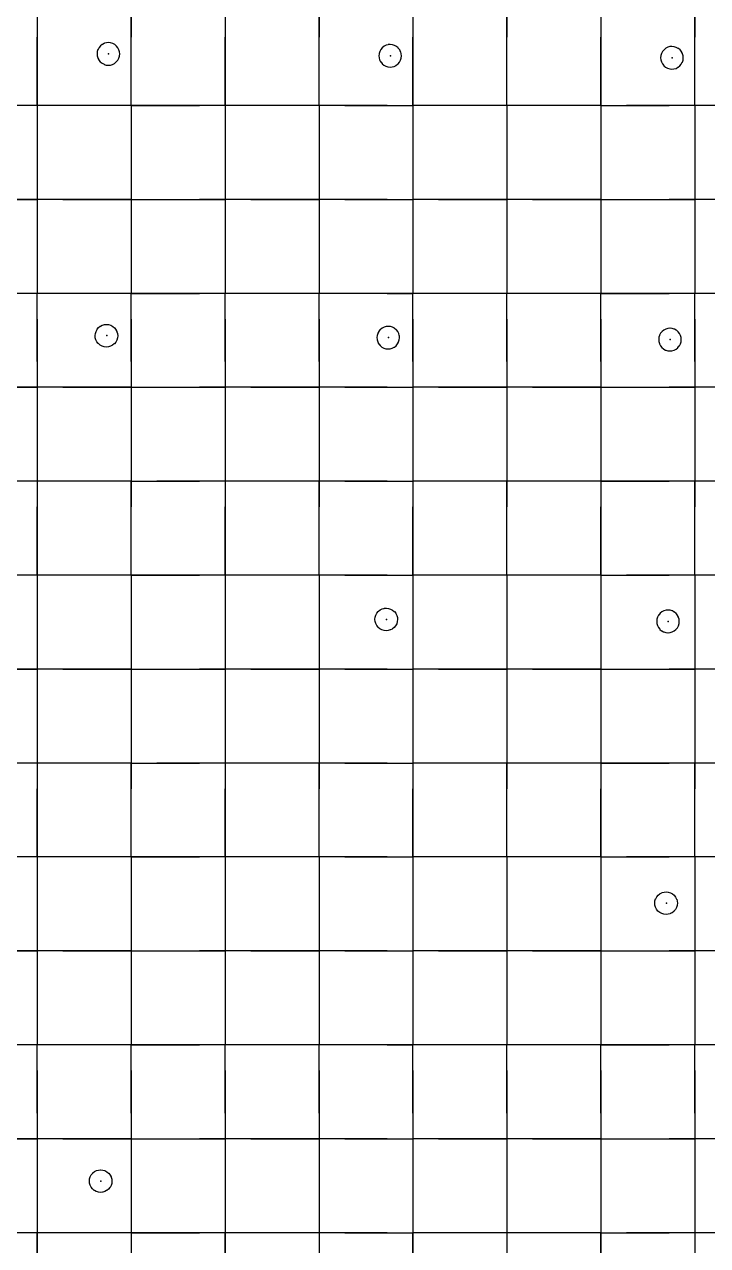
# Model space of a CAD drawing. Header units: metres. Extents: x 0 to 438, y -24 to 612.
# Drawn here: x 61.8 to 127.2, y 295.8 to 412.8 of the extents above; entities that cross this region are included whole.
import ezdxf

# ---------------------------------------------------------------- set-up
doc = ezdxf.new("R2010")
doc.units = ezdxf.units.M
doc.layers.add('LAYER_01_CUT', color=7, linetype='Continuous')
doc.layers.add('LAYER_04_GRID', color=7, linetype='Continuous')

msp = doc.modelspace()

# ---------------------------------------------------------------- linework, layer by layer
at = {"layer": 'LAYER_01_CUT'}
for points in [[(65.46, 414), (63, 414), (63, 407.46), (63, 405), (63, 398.46)], [(63, 414), (63, 411.54)], [(72, 407.46), (72, 414), (72, 411.54)], [(83.46, 414), (81, 414), (81, 407.46), (81, 405), (81, 398.46)], [(81, 414), (81, 411.54)], [(90, 407.46), (90, 414), (90, 411.54)], [(101.46, 414), (99, 414), (99, 407.46), (99, 405), (99, 398.46)], [(99, 414), (99, 411.54)], [(108, 407.46), (108, 414), (108, 411.54)], [(119.46, 414), (117, 414), (117, 407.46), (117, 405), (117, 398.46)], [(117, 414), (117, 411.54)], [(126, 407.46), (126, 414), (126, 411.54)], [(63, 405), (63, 411.54)], [(69.82, 408.86), (70, 408.88), (70.01, 408.88), (70.2, 408.93), (70.21, 408.94), (70.4, 409.03), (70.4, 409.03), (70.57, 409.17), (70.57, 409.17), (70.71, 409.33), (70.72, 409.34), (70.82, 409.53), (70.82, 409.53), (70.88, 409.73), (70.88, 409.74), (70.9, 409.94), (70.9, 409.94), (70.88, 410.13), (70.88, 410.14), (70.83, 410.33), (70.82, 410.34), (70.73, 410.52), (70.73, 410.53), (70.6, 410.7), (70.59, 410.7), (70.43, 410.84), (70.42, 410.84), (70.23, 410.94), (70.23, 410.95), (70.03, 411.01), (70.02, 411.01), (69.82, 411.03), (69.82, 411.03), (69.63, 411.01), (69.62, 411.01), (69.43, 410.96), (69.42, 410.95), (69.24, 410.86), (69.23, 410.85), (69.06, 410.72), (69.06, 410.72), (68.92, 410.56), (68.92, 410.55), (68.82, 410.36), (68.81, 410.36), (68.75, 410.16), (68.75, 410.15), (68.73, 409.95), (68.73, 409.94), (68.75, 409.76), (68.75, 409.75), (68.8, 409.56), (68.81, 409.55), (68.9, 409.37), (68.91, 409.36), (69.04, 409.19), (69.04, 409.19), (69.21, 409.05), (69.21, 409.05), (69.4, 408.95), (69.41, 408.94), (69.6, 408.88), (69.61, 408.88), (69.81, 408.86), (69.82, 408.86)], [(72, 405), (72, 411.54)], [(81, 405), (81, 411.54)], [(90, 405), (90, 411.54)], [(95.9, 409.18), (95.91, 409.17), (96.04, 409.01), (96.04, 409), (96.2, 408.86), (96.21, 408.86), (96.4, 408.76), (96.41, 408.76), (96.6, 408.7), (96.61, 408.7), (96.81, 408.67), (96.82, 408.68), (97, 408.69), (97.01, 408.69), (97.2, 408.75), (97.21, 408.75), (97.4, 408.84), (97.4, 408.85), (97.57, 408.98), (97.57, 408.99), (97.71, 409.15), (97.71, 409.16), (97.81, 409.34), (97.82, 409.35), (97.88, 409.54), (97.88, 409.55), (97.9, 409.75), (97.9, 409.76), (97.88, 409.95), (97.88, 409.95), (97.83, 410.15), (97.82, 410.15), (97.73, 410.34), (97.73, 410.34), (97.59, 410.51), (97.59, 410.52), (97.43, 410.65), (97.42, 410.66), (97.23, 410.76), (97.23, 410.76), (97.03, 410.82), (97.02, 410.82), (96.82, 410.84), (96.82, 410.84), (96.63, 410.83), (96.62, 410.82), (96.43, 410.77), (96.42, 410.77), (96.24, 410.67), (96.23, 410.67), (96.06, 410.54), (96.06, 410.53), (95.92, 410.37), (95.92, 410.36), (95.82, 410.18), (95.81, 410.17), (95.75, 409.97), (95.75, 409.96), (95.73, 409.77), (95.73, 409.76), (95.75, 409.57), (95.75, 409.56), (95.8, 409.37), (95.81, 409.36), (95.9, 409.18)], [(99, 405), (99, 411.54)], [(108, 405), (108, 411.54)], [(117, 405), (117, 411.54)], [(126, 405), (126, 411.54)], [(124.88, 409.36), (124.88, 409.37), (124.9, 409.56), (124.9, 409.57), (124.88, 409.76), (124.88, 409.77), (124.83, 409.96), (124.82, 409.97), (124.73, 410.15), (124.72, 410.16), (124.59, 410.32), (124.59, 410.33), (124.43, 410.47), (124.42, 410.47), (124.23, 410.57), (124.23, 410.57), (124.03, 410.63), (124.02, 410.63), (123.82, 410.66), (123.81, 410.65), (123.63, 410.64), (123.62, 410.64), (123.43, 410.58), (123.42, 410.58), (123.24, 410.49), (123.23, 410.48), (123.06, 410.35), (123.06, 410.34), (122.92, 410.18), (122.92, 410.17), (122.82, 409.99), (122.81, 409.98), (122.75, 409.79), (122.75, 409.78), (122.73, 409.58), (122.73, 409.57), (122.75, 409.38), (122.75, 409.38), (122.8, 409.18), (122.81, 409.18), (122.9, 408.99), (122.9, 408.99), (123.04, 408.82), (123.04, 408.81), (123.2, 408.68), (123.21, 408.67), (123.4, 408.57), (123.4, 408.57), (123.6, 408.51), (123.61, 408.51), (123.81, 408.49), (123.82, 408.49), (124, 408.5), (124.01, 408.51), (124.2, 408.56), (124.21, 408.56), (124.39, 408.66), (124.4, 408.66), (124.57, 408.79), (124.57, 408.8), (124.71, 408.96), (124.71, 408.97), (124.81, 409.15), (124.82, 409.16), (124.88, 409.36)], [(72, 405), (72, 407.46)], [(90, 405), (90, 407.46)], [(108, 405), (108, 407.46)], [(126, 405), (126, 407.46)], [(63, 405), (56.46, 405)], [(63, 405), (60.54, 405)], [(65.46, 405), (63, 405)], [(69.54, 405), (63, 405)], [(63, 405), (63, 402.54)], [(72, 405), (65.46, 405)], [(72, 405), (69.54, 405)], [(74.46, 405), (72, 405), (72, 398.46)], [(72, 405), (72, 402.54)], [(72, 405), (78.54, 405)], [(81, 405), (74.46, 405)], [(81, 405), (78.54, 405)], [(83.46, 405), (81, 405)], [(87.54, 405), (81, 405)], [(81, 405), (81, 402.54)], [(90, 405), (83.46, 405)], [(90, 405), (87.54, 405)], [(92.46, 405), (90, 405), (90, 398.46)], [(96.54, 405), (90, 405)], [(90, 405), (90, 402.54)], [(92.46, 405), (99, 405)], [(96.54, 405), (99, 405)], [(101.46, 405), (99, 405)], [(105.54, 405), (99, 405)], [(99, 405), (99, 402.54)], [(108, 405), (101.46, 405)], [(108, 405), (105.54, 405)], [(110.46, 405), (108, 405), (108, 398.46)], [(114.54, 405), (108, 405)], [(108, 405), (108, 402.54)], [(117, 405), (110.46, 405)], [(117, 405), (114.54, 405)], [(117, 405), (117, 402.54)], [(117, 405), (119.46, 405)], [(117, 405), (123.54, 405)], [(126, 405), (119.46, 405)], [(126, 405), (123.54, 405)], [(128.46, 405), (126, 405), (126, 398.46)], [(132.54, 405), (126, 405)], [(126, 405), (126, 402.54)], [(63, 402.54), (63, 396)], [(72, 402.54), (72, 396)], [(81, 402.54), (81, 396)], [(90, 402.54), (90, 396)], [(99, 402.54), (99, 396)], [(108, 402.54), (108, 396)], [(117, 402.54), (117, 396)], [(126, 402.54), (126, 396)], [(63, 398.46), (63, 396)], [(72, 398.46), (72, 396)], [(81, 398.46), (81, 396)], [(90, 398.46), (90, 396)], [(99, 398.46), (99, 396)], [(108, 398.46), (108, 396)], [(117, 398.46), (117, 396)], [(126, 398.46), (126, 396)], [(56.46, 396), (63, 396), (63, 389.46)], [(63, 396), (60.54, 396)], [(65.46, 396), (63, 396)], [(69.54, 396), (63, 396)], [(63, 396), (63, 393.54)], [(65.46, 396), (72, 396), (72, 389.46)], [(72, 396), (69.54, 396)], [(72, 396), (72, 393.54)], [(72, 396), (74.46, 396)], [(72, 396), (78.54, 396)], [(74.46, 396), (81, 396), (81, 389.46)], [(81, 396), (78.54, 396)], [(83.46, 396), (81, 396)], [(87.54, 396), (81, 396)], [(81, 396), (81, 393.54)], [(83.46, 396), (90, 396), (90, 389.46)], [(90, 396), (87.54, 396)], [(92.46, 396), (90, 396)], [(96.54, 396), (90, 396)], [(90, 396), (90, 393.54)], [(92.46, 396), (99, 396), (99, 389.46)], [(96.54, 396), (99, 396)], [(101.46, 396), (99, 396)], [(105.54, 396), (99, 396)], [(99, 396), (99, 393.54)], [(101.46, 396), (108, 396), (108, 389.46)], [(108, 396), (105.54, 396)], [(110.46, 396), (108, 396)], [(114.54, 396), (108, 396)], [(108, 396), (108, 393.54)], [(110.46, 396), (117, 396), (117, 389.46)], [(117, 396), (114.54, 396)], [(117, 396), (117, 393.54)], [(117, 396), (119.46, 396)], [(117, 396), (123.54, 396)], [(119.46, 396), (126, 396), (126, 389.46)], [(126, 396), (123.54, 396)], [(128.46, 396), (126, 396)], [(132.54, 396), (126, 396)], [(126, 396), (126, 393.54)], [(63, 393.54), (63, 387)], [(72, 393.54), (72, 387)], [(81, 393.54), (81, 387)], [(90, 393.54), (90, 387)], [(99, 393.54), (99, 387)], [(108, 393.54), (108, 387)], [(117, 393.54), (117, 387)], [(126, 393.54), (126, 387)], [(63, 389.46), (63, 387)], [(72, 389.46), (72, 387)], [(81, 389.46), (81, 387)], [(90, 389.46), (90, 387)], [(99, 389.46), (99, 387)], [(108, 389.46), (108, 387)], [(117, 389.46), (117, 387)], [(126, 389.46), (126, 387)], [(128.46, 387), (126, 387), (119.46, 387), (117, 387), (110.46, 387), (108, 387), (101.46, 387), (99, 387), (92.46, 387), (90, 387), (83.46, 387), (81, 387), (74.46, 387), (72, 387), (65.46, 387), (63, 387), (56.46, 387)], [(63, 387), (60.54, 387)], [(69.54, 387), (63, 387)], [(63, 380.46), (63, 387)], [(63, 384.54), (63, 387)], [(72, 387), (69.54, 387)], [(72, 380.46), (72, 387)], [(72, 384.54), (72, 387)], [(72, 387), (78.54, 387)], [(81, 387), (78.54, 387)], [(87.54, 387), (81, 387)], [(81, 380.46), (81, 387)], [(81, 384.54), (81, 387)], [(90, 387), (87.54, 387)], [(96.54, 387), (90, 387)], [(90, 380.46), (90, 387)], [(90, 384.54), (90, 387)], [(96.54, 387), (99, 387)], [(105.54, 387), (99, 387)], [(99, 380.46), (99, 387)], [(99, 384.54), (99, 387)], [(108, 387), (105.54, 387)], [(114.54, 387), (108, 387)], [(108, 380.46), (108, 387)], [(108, 384.54), (108, 387)], [(117, 387), (114.54, 387)], [(117, 380.46), (117, 387)], [(117, 384.54), (117, 387)], [(117, 387), (123.54, 387)], [(126, 387), (123.54, 387)], [(132.54, 387), (126, 387)], [(126, 380.46), (126, 387)], [(126, 384.54), (126, 387)], [(63, 384.54), (63, 378)], [(70.71, 382.94), (70.69, 382.74), (70.69, 382.73), (70.63, 382.53), (70.63, 382.53), (70.53, 382.34), (70.52, 382.33), (70.39, 382.17), (70.38, 382.17), (70.22, 382.04), (70.21, 382.03), (70.02, 381.94), (70.02, 381.93), (69.82, 381.88), (69.82, 381.88), (69.63, 381.86), (69.62, 381.86), (69.42, 381.88), (69.41, 381.88), (69.22, 381.94), (69.21, 381.95), (69.03, 382.05), (69.02, 382.05), (68.86, 382.19), (68.85, 382.19), (68.72, 382.36), (68.71, 382.37), (68.62, 382.55), (68.62, 382.56), (68.56, 382.75), (68.56, 382.76), (68.55, 382.95), (68.55, 382.95), (68.57, 383.15), (68.57, 383.16), (68.63, 383.36), (68.63, 383.36), (68.73, 383.55), (68.73, 383.56), (68.87, 383.72), (68.88, 383.72), (69.04, 383.86), (69.05, 383.86), (69.23, 383.95), (69.24, 383.96), (69.43, 384.01), (69.44, 384.01), (69.63, 384.03), (69.64, 384.03), (69.84, 384.01), (69.84, 384.01), (70.04, 383.95), (70.05, 383.94), (70.23, 383.84), (70.24, 383.84), (70.4, 383.7), (70.41, 383.7), (70.54, 383.53), (70.54, 383.52), (70.64, 383.34), (70.64, 383.33), (70.69, 383.14), (70.7, 383.13), (70.71, 382.95), (70.71, 382.94)], [(72, 384.54), (72, 378)], [(81, 384.54), (81, 378)], [(90, 384.54), (90, 378)], [(96.42, 381.7), (96.62, 381.68), (96.63, 381.68), (96.82, 381.69), (96.82, 381.69), (97.02, 381.75), (97.02, 381.75), (97.21, 381.84), (97.22, 381.85), (97.38, 381.98), (97.39, 381.99), (97.52, 382.15), (97.53, 382.16), (97.63, 382.34), (97.63, 382.35), (97.69, 382.54), (97.69, 382.55), (97.71, 382.75), (97.71, 382.76), (97.7, 382.95), (97.69, 382.95), (97.64, 383.15), (97.64, 383.15), (97.54, 383.34), (97.54, 383.35), (97.41, 383.51), (97.4, 383.52), (97.24, 383.65), (97.23, 383.66), (97.05, 383.76), (97.04, 383.76), (96.84, 383.82), (96.83, 383.82), (96.64, 383.84), (96.63, 383.84), (96.44, 383.83), (96.43, 383.82), (96.24, 383.77), (96.23, 383.77), (96.05, 383.67), (96.04, 383.67), (95.88, 383.54), (95.87, 383.53), (95.73, 383.37), (95.73, 383.36), (95.63, 383.18), (95.63, 383.17), (95.57, 382.97), (95.57, 382.96), (95.55, 382.77), (95.55, 382.76), (95.56, 382.57), (95.56, 382.56), (95.62, 382.37), (95.62, 382.36), (95.71, 382.18), (95.72, 382.17), (95.85, 382.01), (95.86, 382), (96.02, 381.86), (96.03, 381.86), (96.21, 381.76), (96.22, 381.76), (96.41, 381.7), (96.42, 381.7)], [(99, 384.54), (99, 378)], [(108, 384.54), (108, 378)], [(117, 384.54), (117, 378)], [(126, 384.54), (126, 378)], [(122.63, 382.98), (122.57, 382.79), (122.57, 382.78), (122.55, 382.58), (122.55, 382.57), (122.56, 382.39), (122.56, 382.38), (122.62, 382.19), (122.62, 382.18), (122.71, 381.99), (122.72, 381.99), (122.85, 381.82), (122.86, 381.81), (123.02, 381.68), (123.03, 381.67), (123.21, 381.57), (123.22, 381.57), (123.41, 381.51), (123.42, 381.51), (123.62, 381.49), (123.63, 381.49), (123.82, 381.51), (123.82, 381.51), (124.02, 381.56), (124.02, 381.56), (124.21, 381.66), (124.21, 381.66), (124.38, 381.79), (124.39, 381.8), (124.52, 381.96), (124.53, 381.97), (124.63, 382.15), (124.63, 382.16), (124.69, 382.36), (124.69, 382.37), (124.71, 382.56), (124.71, 382.57), (124.7, 382.76), (124.69, 382.77), (124.64, 382.96), (124.64, 382.97), (124.54, 383.15), (124.54, 383.16), (124.41, 383.33), (124.4, 383.33), (124.24, 383.47), (124.23, 383.47), (124.05, 383.57), (124.04, 383.57), (123.84, 383.63), (123.83, 383.64), (123.64, 383.66), (123.63, 383.66), (123.44, 383.64), (123.43, 383.64), (123.24, 383.58), (123.23, 383.58), (123.05, 383.49), (123.04, 383.48), (122.88, 383.35), (122.87, 383.34), (122.73, 383.18), (122.73, 383.18), (122.63, 382.99), (122.63, 382.98)], [(63, 380.46), (63, 378)], [(72, 380.46), (72, 378)], [(81, 380.46), (81, 378)], [(90, 380.46), (90, 378)], [(99, 380.46), (99, 378)], [(108, 380.46), (108, 378)], [(117, 380.46), (117, 378)], [(126, 380.46), (126, 378)], [(56.46, 378), (63, 378), (63, 371.46)], [(63, 378), (60.54, 378)], [(65.46, 378), (63, 378)], [(69.54, 378), (63, 378)], [(63, 378), (63, 375.54)], [(65.46, 378), (72, 378), (72, 371.46)], [(72, 378), (69.54, 378)], [(72, 378), (72, 375.54)], [(72, 378), (74.46, 378)], [(72, 378), (78.54, 378)], [(74.46, 378), (81, 378), (81, 371.46)], [(81, 378), (78.54, 378)], [(83.46, 378), (81, 378)], [(87.54, 378), (81, 378)], [(81, 378), (81, 375.54)], [(83.46, 378), (90, 378), (90, 371.46)], [(90, 378), (87.54, 378)], [(92.46, 378), (90, 378)], [(96.54, 378), (90, 378)], [(90, 378), (90, 375.54)], [(92.46, 378), (99, 378), (99, 371.46)], [(96.54, 378), (99, 378)], [(101.46, 378), (99, 378)], [(105.54, 378), (99, 378)], [(99, 378), (99, 375.54)], [(101.46, 378), (108, 378), (108, 371.46)], [(108, 378), (105.54, 378)], [(110.46, 378), (108, 378)], [(114.54, 378), (108, 378)], [(108, 378), (108, 375.54)], [(110.46, 378), (117, 378), (117, 371.46)], [(117, 378), (114.54, 378)], [(117, 378), (117, 375.54)], [(117, 378), (119.46, 378)], [(117, 378), (123.54, 378)], [(119.46, 378), (126, 378), (126, 371.46)], [(126, 378), (123.54, 378)], [(128.46, 378), (126, 378)], [(132.54, 378), (126, 378)], [(126, 378), (126, 375.54)], [(63, 375.54), (63, 369)], [(72, 375.54), (72, 369)], [(81, 375.54), (81, 369)], [(90, 375.54), (90, 369)], [(99, 375.54), (99, 369)], [(108, 375.54), (108, 369)], [(117, 375.54), (117, 369)], [(126, 375.54), (126, 369)], [(63, 371.46), (63, 369)], [(72, 371.46), (72, 369)], [(81, 371.46), (81, 369)], [(90, 371.46), (90, 369)], [(99, 371.46), (99, 369)], [(108, 371.46), (108, 369)], [(117, 371.46), (117, 369)], [(126, 371.46), (126, 369)], [(63, 369), (56.46, 369)], [(63, 369), (60.54, 369)], [(65.46, 369), (63, 369), (63, 362.46), (63, 360), (63, 353.46)], [(69.54, 369), (63, 369)], [(63, 369), (63, 366.54)], [(72, 369), (65.46, 369)], [(72, 369), (69.54, 369)], [(72, 362.46), (72, 369), (72, 366.54)], [(72, 369), (74.46, 369)], [(72, 369), (78.54, 369)], [(81, 369), (74.46, 369)], [(81, 369), (78.54, 369)], [(83.46, 369), (81, 369), (81, 362.46), (81, 360), (81, 353.46)], [(87.54, 369), (81, 369)], [(81, 369), (81, 366.54)], [(90, 369), (83.46, 369)], [(90, 369), (87.54, 369)], [(90, 362.46), (90, 369), (90, 366.54)], [(92.46, 369), (90, 369)], [(96.54, 369), (90, 369)], [(92.46, 369), (99, 369)], [(96.54, 369), (99, 369)], [(101.46, 369), (99, 369), (99, 362.46), (99, 360), (99, 353.46)], [(105.54, 369), (99, 369)], [(99, 369), (99, 366.54)], [(108, 369), (101.46, 369)], [(108, 369), (105.54, 369)], [(108, 362.46), (108, 369), (108, 366.54)], [(110.46, 369), (108, 369)], [(114.54, 369), (108, 369)], [(117, 369), (110.46, 369)], [(117, 369), (114.54, 369)], [(119.46, 369), (117, 369), (117, 362.46), (117, 360), (117, 353.46)], [(117, 369), (117, 366.54)], [(117, 369), (123.54, 369)], [(126, 369), (119.46, 369)], [(126, 369), (123.54, 369)], [(126, 362.46), (126, 369), (126, 366.54)], [(128.46, 369), (126, 369)], [(132.54, 369), (126, 369)], [(63, 360), (63, 366.54)], [(72, 360), (72, 366.54)], [(81, 360), (81, 366.54)], [(90, 360), (90, 366.54)], [(99, 360), (99, 366.54)], [(108, 360), (108, 366.54)], [(117, 360), (117, 366.54)], [(126, 360), (126, 366.54)], [(72, 360), (72, 362.46)], [(90, 360), (90, 362.46)], [(108, 360), (108, 362.46)], [(126, 360), (126, 362.46)], [(63, 360), (56.46, 360)], [(63, 360), (60.54, 360)], [(65.46, 360), (63, 360)], [(69.54, 360), (63, 360)], [(63, 360), (63, 357.54)], [(72, 360), (65.46, 360)], [(72, 360), (69.54, 360)], [(74.46, 360), (72, 360), (72, 353.46)], [(72, 360), (72, 357.54)], [(72, 360), (78.54, 360)], [(81, 360), (74.46, 360)], [(81, 360), (78.54, 360)], [(83.46, 360), (81, 360)], [(87.54, 360), (81, 360)], [(81, 360), (81, 357.54)], [(90, 360), (83.46, 360)], [(90, 360), (87.54, 360)], [(92.46, 360), (90, 360), (90, 353.46)], [(96.54, 360), (90, 360)], [(90, 360), (90, 357.54)], [(92.46, 360), (99, 360)], [(96.54, 360), (99, 360)], [(101.46, 360), (99, 360)], [(105.54, 360), (99, 360)], [(99, 360), (99, 357.54)], [(108, 360), (101.46, 360)], [(108, 360), (105.54, 360)], [(110.46, 360), (108, 360), (108, 353.46)], [(114.54, 360), (108, 360)], [(108, 360), (108, 357.54)], [(117, 360), (110.46, 360)], [(117, 360), (114.54, 360)], [(117, 360), (117, 357.54)], [(117, 360), (119.46, 360)], [(117, 360), (123.54, 360)], [(126, 360), (119.46, 360)], [(126, 360), (123.54, 360)], [(128.46, 360), (126, 360), (126, 353.46)], [(132.54, 360), (126, 360)], [(126, 360), (126, 357.54)], [(63, 357.54), (63, 351)], [(72, 357.54), (72, 351)], [(81, 357.54), (81, 351)], [(90, 357.54), (90, 351)], [(99, 357.54), (99, 351)], [(108, 357.54), (108, 351)], [(117, 357.54), (117, 351)], [(126, 357.54), (126, 351)], [(97.44, 355.34), (97.34, 355.16), (97.34, 355.15), (97.2, 354.99), (97.19, 354.98), (97.03, 354.85), (97.02, 354.84), (96.84, 354.75), (96.83, 354.75), (96.64, 354.69), (96.63, 354.69), (96.44, 354.68), (96.43, 354.68), (96.24, 354.7), (96.23, 354.7), (96.03, 354.76), (96.02, 354.76), (95.84, 354.86), (95.83, 354.86), (95.67, 355), (95.66, 355.01), (95.53, 355.17), (95.53, 355.18), (95.43, 355.37), (95.43, 355.37), (95.38, 355.56), (95.37, 355.57), (95.36, 355.76), (95.36, 355.77), (95.38, 355.97), (95.38, 355.97), (95.44, 356.17), (95.44, 356.18), (95.54, 356.36), (95.55, 356.37), (95.68, 356.53), (95.69, 356.54), (95.86, 356.67), (95.86, 356.67), (96.05, 356.77), (96.06, 356.77), (96.25, 356.82), (96.25, 356.83), (96.44, 356.84), (96.45, 356.84), (96.65, 356.82), (96.66, 356.82), (96.85, 356.76), (96.86, 356.76), (97.04, 356.66), (97.05, 356.65), (97.21, 356.52), (97.22, 356.51), (97.35, 356.35), (97.36, 356.34), (97.45, 356.15), (97.45, 356.15), (97.51, 355.95), (97.51, 355.95), (97.52, 355.76), (97.53, 355.75), (97.5, 355.55), (97.5, 355.55), (97.44, 355.35), (97.44, 355.34)], [(123.03, 354.57), (123.23, 354.51), (123.24, 354.51), (123.43, 354.49), (123.44, 354.49), (123.63, 354.51), (123.64, 354.51), (123.83, 354.56), (123.84, 354.57), (124.02, 354.66), (124.03, 354.66), (124.19, 354.79), (124.2, 354.8), (124.34, 354.96), (124.34, 354.97), (124.44, 355.15), (124.44, 355.16), (124.5, 355.36), (124.5, 355.37), (124.52, 355.57), (124.52, 355.57), (124.51, 355.76), (124.51, 355.77), (124.45, 355.96), (124.45, 355.97), (124.36, 356.15), (124.35, 356.16), (124.22, 356.33), (124.21, 356.33), (124.05, 356.47), (124.04, 356.47), (123.86, 356.57), (123.85, 356.57), (123.66, 356.64), (123.65, 356.64), (123.45, 356.66), (123.44, 356.66), (123.25, 356.64), (123.25, 356.64), (123.05, 356.58), (123.05, 356.58), (122.86, 356.49), (122.85, 356.48), (122.69, 356.35), (122.68, 356.35), (122.55, 356.18), (122.54, 356.18), (122.44, 355.99), (122.44, 355.98), (122.38, 355.79), (122.38, 355.78), (122.36, 355.58), (122.36, 355.57), (122.37, 355.39), (122.38, 355.38), (122.43, 355.19), (122.43, 355.18), (122.53, 354.99), (122.53, 354.99), (122.66, 354.82), (122.67, 354.81), (122.83, 354.68), (122.84, 354.67), (123.02, 354.57), (123.03, 354.57)], [(63, 353.46), (63, 351)], [(72, 353.46), (72, 351)], [(81, 353.46), (81, 351)], [(90, 353.46), (90, 351)], [(99, 353.46), (99, 351)], [(108, 353.46), (108, 351)], [(117, 353.46), (117, 351)], [(126, 353.46), (126, 351)], [(56.46, 351), (63, 351), (63, 344.46)], [(63, 351), (60.54, 351)], [(65.46, 351), (63, 351)], [(69.54, 351), (63, 351)], [(63, 351), (63, 348.54)], [(65.46, 351), (72, 351), (72, 344.46)], [(72, 351), (69.54, 351)], [(72, 351), (72, 348.54)], [(72, 351), (74.46, 351)], [(72, 351), (78.54, 351)], [(74.46, 351), (81, 351), (81, 344.46)], [(81, 351), (78.54, 351)], [(83.46, 351), (81, 351)], [(87.54, 351), (81, 351)], [(81, 351), (81, 348.54)], [(83.46, 351), (90, 351), (90, 344.46)], [(90, 351), (87.54, 351)], [(92.46, 351), (90, 351)], [(96.54, 351), (90, 351)], [(90, 351), (90, 348.54)], [(92.46, 351), (99, 351), (99, 344.46)], [(96.54, 351), (99, 351)], [(101.46, 351), (99, 351)], [(105.54, 351), (99, 351)], [(99, 351), (99, 348.54)], [(101.46, 351), (108, 351), (108, 344.46)], [(108, 351), (105.54, 351)], [(110.46, 351), (108, 351)], [(114.54, 351), (108, 351)], [(108, 351), (108, 348.54)], [(110.46, 351), (117, 351), (117, 344.46)], [(117, 351), (114.54, 351)], [(117, 351), (117, 348.54)], [(117, 351), (119.46, 351)], [(117, 351), (123.54, 351)], [(119.46, 351), (126, 351), (126, 344.46)], [(126, 351), (123.54, 351)], [(128.46, 351), (126, 351)], [(132.54, 351), (126, 351)], [(126, 351), (126, 348.54)], [(63, 348.54), (63, 342)], [(72, 348.54), (72, 342)], [(81, 348.54), (81, 342)], [(90, 348.54), (90, 342)], [(99, 348.54), (99, 342)], [(108, 348.54), (108, 342)], [(117, 348.54), (117, 342)], [(126, 348.54), (126, 342)], [(63, 344.46), (63, 342)], [(72, 344.46), (72, 342)], [(81, 344.46), (81, 342)], [(90, 344.46), (90, 342)], [(99, 344.46), (99, 342)], [(108, 344.46), (108, 342)], [(117, 344.46), (117, 342)], [(126, 344.46), (126, 342)], [(63, 342), (56.46, 342)], [(63, 342), (60.54, 342)], [(65.46, 342), (63, 342), (63, 335.46), (63, 333), (63, 326.46)], [(69.54, 342), (63, 342)], [(63, 342), (63, 339.54)], [(72, 342), (65.46, 342)], [(72, 342), (69.54, 342)], [(72, 335.46), (72, 342), (72, 339.54)], [(72, 342), (74.46, 342)], [(72, 342), (78.54, 342)], [(81, 342), (74.46, 342)], [(81, 342), (78.54, 342)], [(83.46, 342), (81, 342), (81, 335.46), (81, 333), (81, 326.46)], [(87.54, 342), (81, 342)], [(81, 342), (81, 339.54)], [(90, 342), (83.46, 342)], [(90, 342), (87.54, 342)], [(90, 335.46), (90, 342), (90, 339.54)], [(92.46, 342), (90, 342)], [(96.54, 342), (90, 342)], [(92.46, 342), (99, 342)], [(96.54, 342), (99, 342)], [(101.46, 342), (99, 342), (99, 335.46), (99, 333), (99, 326.46)], [(105.54, 342), (99, 342)], [(99, 342), (99, 339.54)], [(108, 342), (101.46, 342)], [(108, 342), (105.54, 342)], [(108, 335.46), (108, 342), (108, 339.54)], [(110.46, 342), (108, 342)], [(114.54, 342), (108, 342)], [(117, 342), (110.46, 342)], [(117, 342), (114.54, 342)], [(119.46, 342), (117, 342), (117, 335.46), (117, 333), (117, 326.46)], [(117, 342), (117, 339.54)], [(117, 342), (123.54, 342)], [(126, 342), (119.46, 342)], [(126, 342), (123.54, 342)], [(126, 335.46), (126, 342), (126, 339.54)], [(128.46, 342), (126, 342)], [(132.54, 342), (126, 342)], [(63, 333), (63, 339.54)], [(72, 333), (72, 339.54)], [(81, 333), (81, 339.54)], [(90, 333), (90, 339.54)], [(99, 333), (99, 339.54)], [(108, 333), (108, 339.54)], [(117, 333), (117, 339.54)], [(126, 333), (126, 339.54)], [(72, 333), (72, 335.46)], [(90, 333), (90, 335.46)], [(108, 333), (108, 335.46)], [(126, 333), (126, 335.46)], [(63, 333), (56.46, 333)], [(63, 333), (60.54, 333)], [(65.46, 333), (63, 333)], [(69.54, 333), (63, 333)], [(63, 333), (63, 330.54)], [(72, 333), (65.46, 333)], [(72, 333), (69.54, 333)], [(74.46, 333), (72, 333), (72, 326.46)], [(72, 333), (72, 330.54)], [(72, 333), (78.54, 333)], [(81, 333), (74.46, 333)], [(81, 333), (78.54, 333)], [(83.46, 333), (81, 333)], [(87.54, 333), (81, 333)], [(81, 333), (81, 330.54)], [(90, 333), (83.46, 333)], [(90, 333), (87.54, 333)], [(92.46, 333), (90, 333), (90, 326.46)], [(96.54, 333), (90, 333)], [(90, 333), (90, 330.54)], [(92.46, 333), (99, 333)], [(96.54, 333), (99, 333)], [(101.46, 333), (99, 333)], [(105.54, 333), (99, 333)], [(99, 333), (99, 330.54)], [(108, 333), (101.46, 333)], [(108, 333), (105.54, 333)], [(110.46, 333), (108, 333), (108, 326.46)], [(114.54, 333), (108, 333)], [(108, 333), (108, 330.54)], [(117, 333), (110.46, 333)], [(117, 333), (114.54, 333)], [(117, 333), (117, 330.54)], [(117, 333), (119.46, 333)], [(117, 333), (123.54, 333)], [(126, 333), (119.46, 333)], [(126, 333), (123.54, 333)], [(128.46, 333), (126, 333), (126, 326.46)], [(132.54, 333), (126, 333)], [(126, 333), (126, 330.54)], [(63, 330.54), (63, 324)], [(72, 330.54), (72, 324)], [(81, 330.54), (81, 324)], [(90, 330.54), (90, 324)], [(99, 330.54), (99, 324)], [(108, 330.54), (108, 324)], [(117, 330.54), (117, 324)], [(126, 330.54), (126, 324)], [(123.84, 327.66), (123.65, 327.57), (123.64, 327.56), (123.45, 327.51), (123.44, 327.51), (123.26, 327.49), (123.25, 327.49), (123.05, 327.51), (123.04, 327.51), (122.85, 327.57), (122.84, 327.57), (122.65, 327.67), (122.64, 327.68), (122.48, 327.82), (122.48, 327.82), (122.35, 327.99), (122.34, 327.99), (122.25, 328.18), (122.24, 328.19), (122.19, 328.38), (122.19, 328.39), (122.17, 328.57), (122.17, 328.58), (122.19, 328.78), (122.19, 328.79), (122.25, 328.98), (122.26, 328.99), (122.36, 329.18), (122.36, 329.18), (122.5, 329.35), (122.5, 329.35), (122.67, 329.48), (122.68, 329.49), (122.86, 329.58), (122.87, 329.59), (123.06, 329.64), (123.07, 329.64), (123.26, 329.66), (123.26, 329.66), (123.46, 329.64), (123.47, 329.64), (123.67, 329.58), (123.67, 329.57), (123.86, 329.47), (123.87, 329.47), (124.03, 329.33), (124.03, 329.33), (124.17, 329.16), (124.17, 329.15), (124.26, 328.97), (124.27, 328.96), (124.32, 328.77), (124.32, 328.76), (124.34, 328.57), (124.34, 328.57), (124.32, 328.37), (124.32, 328.36), (124.26, 328.16), (124.25, 328.16), (124.15, 327.97), (124.15, 327.96), (124.01, 327.8), (124.01, 327.79), (123.84, 327.66), (123.84, 327.66)], [(63, 326.46), (63, 324)], [(72, 326.46), (72, 324)], [(81, 326.46), (81, 324)], [(90, 326.46), (90, 324)], [(99, 326.46), (99, 324)], [(108, 326.46), (108, 324)], [(117, 326.46), (117, 324)], [(126, 326.46), (126, 324)], [(56.46, 324), (63, 324), (63, 317.46)], [(63, 324), (60.54, 324)], [(65.46, 324), (63, 324)], [(69.54, 324), (63, 324)], [(63, 324), (63, 321.54)], [(65.46, 324), (72, 324), (72, 317.46)], [(72, 324), (69.54, 324)], [(72, 324), (72, 321.54)], [(72, 324), (74.46, 324)], [(72, 324), (78.54, 324)], [(74.46, 324), (81, 324), (81, 317.46)], [(81, 324), (78.54, 324)], [(83.46, 324), (81, 324)], [(87.54, 324), (81, 324)], [(81, 324), (81, 321.54)], [(83.46, 324), (90, 324), (90, 317.46)], [(90, 324), (87.54, 324)], [(92.46, 324), (90, 324)], [(96.54, 324), (90, 324)], [(90, 324), (90, 321.54)], [(92.46, 324), (99, 324), (99, 317.46)], [(96.54, 324), (99, 324)], [(101.46, 324), (99, 324)], [(105.54, 324), (99, 324)], [(99, 324), (99, 321.54)], [(101.46, 324), (108, 324), (108, 317.46)], [(108, 324), (105.54, 324)], [(110.46, 324), (108, 324)], [(114.54, 324), (108, 324)], [(108, 324), (108, 321.54)], [(110.46, 324), (117, 324), (117, 317.46)], [(117, 324), (114.54, 324)], [(117, 324), (117, 321.54)], [(117, 324), (119.46, 324)], [(117, 324), (123.54, 324)], [(119.46, 324), (126, 324), (126, 317.46)], [(126, 324), (123.54, 324)], [(128.46, 324), (126, 324)], [(132.54, 324), (126, 324)], [(126, 324), (126, 321.54)], [(63, 321.54), (63, 315)], [(72, 321.54), (72, 315)], [(81, 321.54), (81, 315)], [(90, 321.54), (90, 315)], [(99, 321.54), (99, 315)], [(108, 321.54), (108, 315)], [(117, 321.54), (117, 315)], [(126, 321.54), (126, 315)], [(63, 317.46), (63, 315)], [(72, 317.46), (72, 315)], [(81, 317.46), (81, 315)], [(90, 317.46), (90, 315)], [(99, 317.46), (99, 315)], [(108, 317.46), (108, 315)], [(117, 317.46), (117, 315)], [(126, 317.46), (126, 315)], [(128.46, 315), (126, 315), (119.46, 315), (117, 315), (110.46, 315), (108, 315), (101.46, 315), (99, 315), (92.46, 315), (90, 315), (83.46, 315), (81, 315), (74.46, 315), (72, 315), (65.46, 315), (63, 315), (56.46, 315)], [(63, 315), (60.54, 315)], [(69.54, 315), (63, 315)], [(63, 308.46), (63, 315)], [(63, 312.54), (63, 315)], [(72, 315), (69.54, 315)], [(72, 308.46), (72, 315)], [(72, 312.54), (72, 315)], [(72, 315), (78.54, 315)], [(81, 315), (78.54, 315)], [(87.54, 315), (81, 315)], [(81, 308.46), (81, 315)], [(81, 312.54), (81, 315)], [(90, 315), (87.54, 315)], [(96.54, 315), (90, 315)], [(90, 308.46), (90, 315)], [(90, 312.54), (90, 315)], [(96.54, 315), (99, 315)], [(105.54, 315), (99, 315)], [(99, 308.46), (99, 315)], [(99, 312.54), (99, 315)], [(108, 315), (105.54, 315)], [(114.54, 315), (108, 315)], [(108, 308.46), (108, 315)], [(108, 312.54), (108, 315)], [(117, 315), (114.54, 315)], [(117, 308.46), (117, 315)], [(117, 312.54), (117, 315)], [(117, 315), (123.54, 315)], [(126, 315), (123.54, 315)], [(132.54, 315), (126, 315)], [(126, 308.46), (126, 315)], [(126, 312.54), (126, 315)], [(63, 312.54), (63, 306)], [(72, 312.54), (72, 306)], [(81, 312.54), (81, 306)], [(90, 312.54), (90, 306)], [(99, 312.54), (99, 306)], [(108, 312.54), (108, 306)], [(117, 312.54), (117, 306)], [(126, 312.54), (126, 306)], [(63, 308.46), (63, 306)], [(72, 308.46), (72, 306)], [(81, 308.46), (81, 306)], [(90, 308.46), (90, 306)], [(99, 308.46), (99, 306)], [(108, 308.46), (108, 306)], [(117, 308.46), (117, 306)], [(126, 308.46), (126, 306)], [(56.46, 306), (63, 306), (63, 299.46)], [(63, 306), (60.54, 306)], [(65.46, 306), (63, 306)], [(69.54, 306), (63, 306)], [(63, 306), (63, 303.54)], [(65.46, 306), (72, 306), (72, 299.46)], [(72, 306), (69.54, 306)], [(72, 306), (72, 303.54)], [(72, 306), (74.46, 306)], [(72, 306), (78.54, 306)], [(74.46, 306), (81, 306), (81, 299.46)], [(81, 306), (78.54, 306)], [(83.46, 306), (81, 306)], [(87.54, 306), (81, 306)], [(81, 306), (81, 303.54)], [(83.46, 306), (90, 306), (90, 299.46)], [(90, 306), (87.54, 306)], [(92.46, 306), (90, 306)], [(96.54, 306), (90, 306)], [(90, 306), (90, 303.54)], [(92.46, 306), (99, 306), (99, 299.46)], [(96.54, 306), (99, 306)], [(101.46, 306), (99, 306)], [(105.54, 306), (99, 306)], [(99, 306), (99, 303.54)], [(101.46, 306), (108, 306), (108, 299.46)], [(108, 306), (105.54, 306)], [(110.46, 306), (108, 306)], [(114.54, 306), (108, 306)], [(108, 306), (108, 303.54)], [(110.46, 306), (117, 306), (117, 299.46)], [(117, 306), (114.54, 306)], [(117, 306), (117, 303.54)], [(117, 306), (119.46, 306)], [(117, 306), (123.54, 306)], [(119.46, 306), (126, 306), (126, 299.46)], [(126, 306), (123.54, 306)], [(128.46, 306), (126, 306)], [(132.54, 306), (126, 306)], [(126, 306), (126, 303.54)], [(63, 303.54), (63, 297)], [(69.99, 302.53), (70.08, 302.34), (70.08, 302.33), (70.13, 302.14), (70.14, 302.13), (70.15, 301.95), (70.15, 301.94), (70.13, 301.74), (70.13, 301.73), (70.07, 301.54), (70.07, 301.53), (69.97, 301.34), (69.96, 301.34), (69.83, 301.17), (69.82, 301.17), (69.66, 301.04), (69.65, 301.03), (69.46, 300.94), (69.46, 300.94), (69.27, 300.88), (69.26, 300.88), (69.07, 300.86), (69.06, 300.86), (68.86, 300.88), (68.86, 300.89), (68.66, 300.95), (68.65, 300.95), (68.47, 301.05), (68.46, 301.05), (68.3, 301.19), (68.29, 301.19), (68.16, 301.36), (68.15, 301.37), (68.06, 301.55), (68.06, 301.56), (68.01, 301.75), (68, 301.76), (67.99, 301.95), (67.99, 301.95), (68.01, 302.15), (68.01, 302.16), (68.07, 302.36), (68.07, 302.37), (68.17, 302.55), (68.18, 302.56), (68.31, 302.72), (68.32, 302.73), (68.48, 302.86), (68.49, 302.86), (68.68, 302.96), (68.68, 302.96), (68.87, 303.01), (68.88, 303.01), (69.07, 303.03), (69.08, 303.03), (69.28, 303.01), (69.28, 303.01), (69.48, 302.95), (69.49, 302.95), (69.67, 302.85), (69.68, 302.84), (69.84, 302.71), (69.85, 302.7), (69.98, 302.53), (69.99, 302.53)], [(72, 303.54), (72, 297)], [(81, 303.54), (81, 297)], [(90, 303.54), (90, 297)], [(99, 303.54), (99, 297)], [(108, 303.54), (108, 297)], [(117, 303.54), (117, 297)], [(126, 303.54), (126, 297)], [(63, 299.46), (63, 297)], [(72, 299.46), (72, 297)], [(81, 299.46), (81, 297)], [(90, 299.46), (90, 297)], [(99, 299.46), (99, 297)], [(108, 299.46), (108, 297)], [(117, 299.46), (117, 297)], [(126, 299.46), (126, 297)], [(63, 297), (56.46, 297)], [(63, 297), (60.54, 297)], [(63, 290.46), (63, 297), (63, 294.54)], [(65.46, 297), (63, 297)], [(69.54, 297), (63, 297)], [(72, 297), (65.46, 297)], [(72, 297), (69.54, 297)], [(74.46, 297), (72, 297), (72, 290.46), (72, 288), (72, 281.46)], [(72, 297), (72, 294.54)], [(72, 297), (78.54, 297)], [(81, 297), (74.46, 297)], [(81, 297), (78.54, 297)], [(81, 290.46), (81, 297), (81, 294.54)], [(83.46, 297), (81, 297)], [(87.54, 297), (81, 297)], [(90, 297), (83.46, 297)], [(90, 297), (87.54, 297)], [(92.46, 297), (90, 297), (90, 290.46), (90, 288), (90, 281.46)], [(96.54, 297), (90, 297)], [(90, 297), (90, 294.54)], [(92.46, 297), (99, 297)], [(96.54, 297), (99, 297)], [(99, 290.46), (99, 297), (99, 294.54)], [(101.46, 297), (99, 297)], [(105.54, 297), (99, 297)], [(108, 297), (101.46, 297)], [(108, 297), (105.54, 297)], [(110.46, 297), (108, 297), (108, 290.46), (108, 288), (108, 281.46)], [(114.54, 297), (108, 297)], [(108, 297), (108, 294.54)], [(117, 297), (110.46, 297)], [(117, 297), (114.54, 297)], [(117, 290.46), (117, 297), (117, 294.54)], [(117, 297), (119.46, 297)], [(117, 297), (123.54, 297)], [(126, 297), (119.46, 297)], [(126, 297), (123.54, 297)], [(128.46, 297), (126, 297), (126, 290.46), (126, 288), (126, 281.46)], [(132.54, 297), (126, 297)], [(126, 297), (126, 294.54)]]:
    msp.add_lwpolyline(points, dxfattribs=at)
at = {"layer": 'LAYER_04_GRID'}
for p in [(69.84, 409.94), (96.84, 409.76), (123.84, 409.57), (69.66, 382.95), (96.66, 382.76), (123.66, 382.57), (96.47, 355.76), (123.47, 355.57), (123.28, 328.57), (69.1, 301.95)]:
    msp.add_point(p, dxfattribs=at)

doc.saveas('drawing.dxf')
